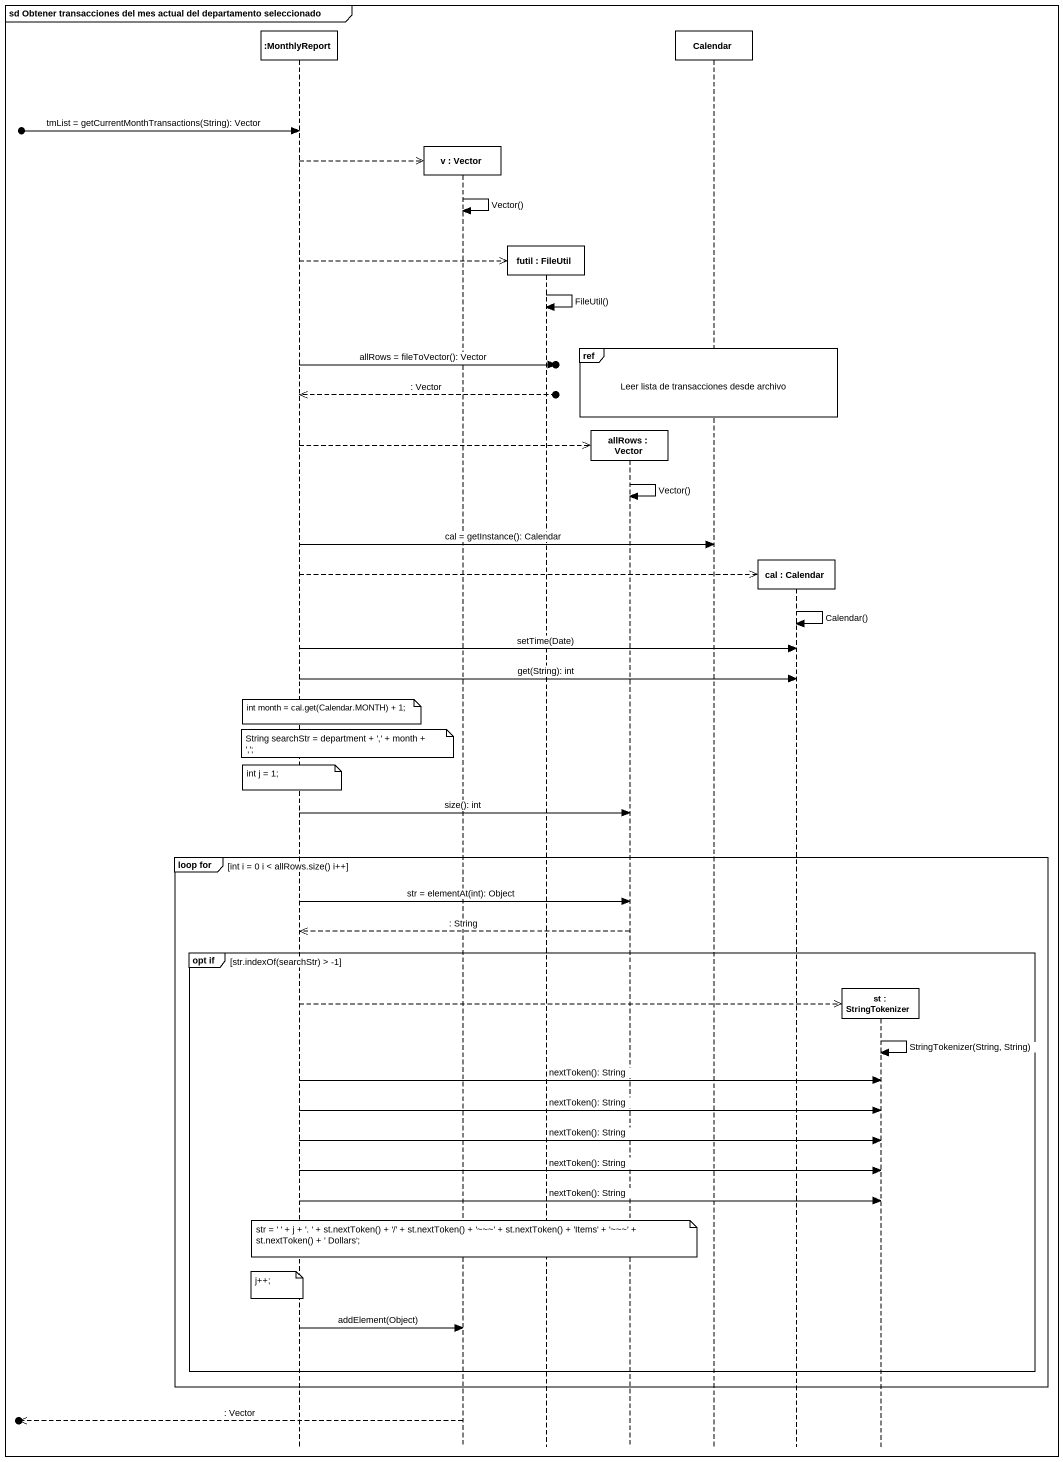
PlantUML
@startuml
mainframe sd Obtener transacciones del mes actual del departamento seleccionado
hide footbox
participant ":MonthlyReport" as MonthlyReport
participant "v : Vector" as v
participant "futil : FileUtil" as futil
participant "allRows : Vector" as allRows
participant Calendar
participant "cal : Calendar" as cal
participant "st : StringTokenizer" as st

[o-> MonthlyReport : tmList = getCurrentMonthTransactions(String): Vector
MonthlyReport -->> v **
v -> v : Vector()
MonthlyReport -->> futil **
futil -> futil : FileUtil()
ref over allRows, Calendar, cal : Leer lista de transacciones desde archivo
MonthlyReport ->o] : allRows = fileToVector(): Vector
MonthlyReport <<--o] : : Vector
MonthlyReport -->> allRows **
allRows -> allRows : Vector()
MonthlyReport -> Calendar : cal = getInstance(): Calendar
MonthlyReport -->> cal **
cal -> cal : Calendar()
MonthlyReport -> cal : setTime(Date)
MonthlyReport -> cal : get(String): int
note over MonthlyReport : int month = cal.get(Calendar.MONTH) + 1;
note over MonthlyReport : String searchStr = department + ',' + month + ',';
note over MonthlyReport : int j = 1;
MonthlyReport -> allRows : size(): int
group loop for [int i = 0 i < allRows.size() i++]
  MonthlyReport -> allRows : str = elementAt(int): Object
  allRows -->> MonthlyReport : : String
  group opt if [str.indexOf(searchStr) > -1]
    MonthlyReport -->> st **
    st -> st : StringTokenizer(String, String)
    MonthlyReport -> st : nextToken(): String
    MonthlyReport -> st : nextToken(): String
    MonthlyReport -> st : nextToken(): String
    MonthlyReport -> st : nextToken(): String
    MonthlyReport -> st : nextToken(): String
    note over v : str = ' ' + j + '. ' + st.nextToken() + '/' + st.nextToken() + '~~~~' + st.nextToken() + 'Items' + '~~~~' + st.nextToken() + ' Dollars';
    note over MonthlyReport : j++;
    MonthlyReport -> v : addElement(Object)
  end
end
[o<<-- v : : Vector
@enduml
